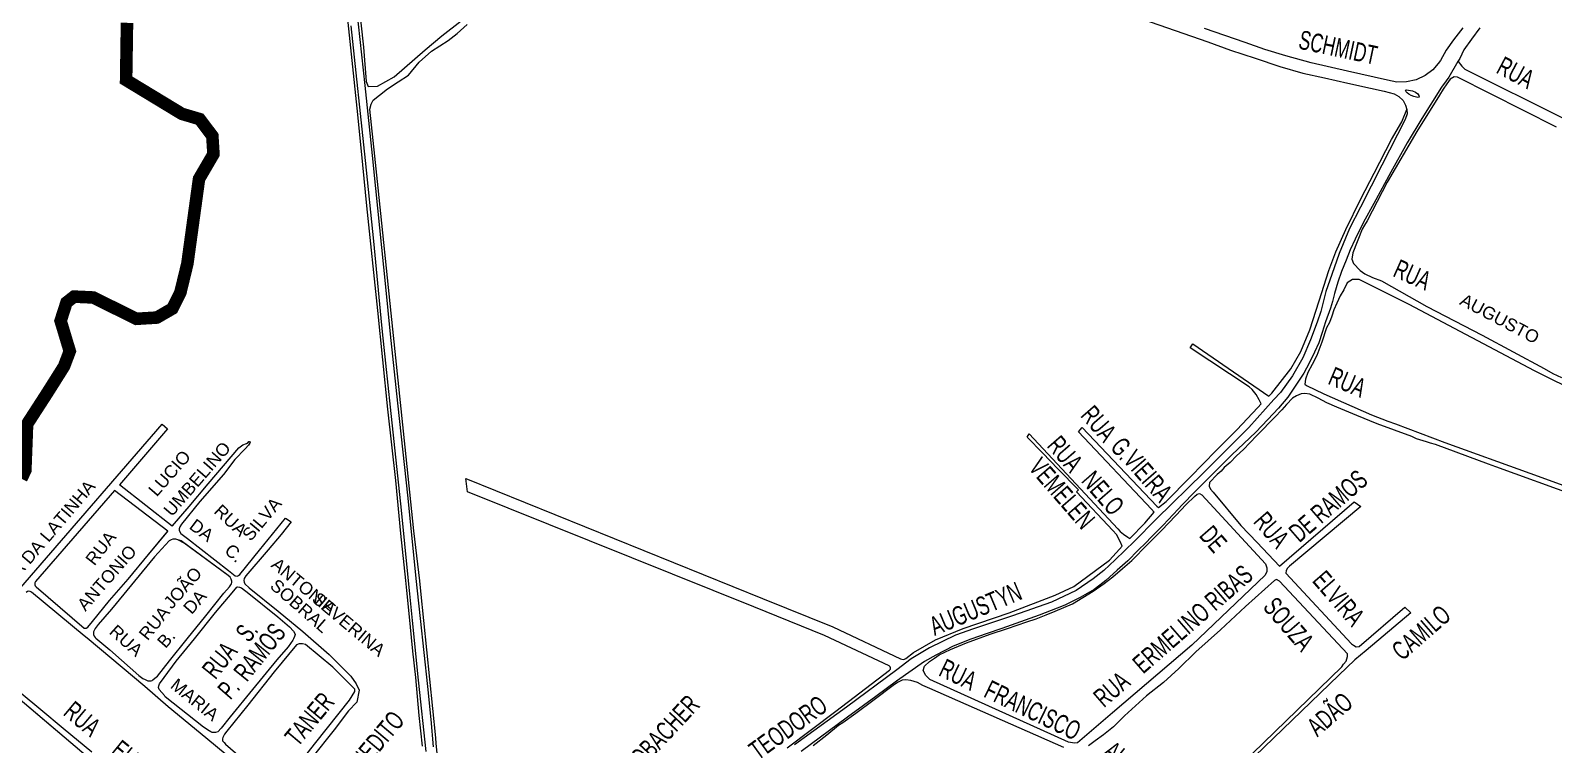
# Model space of a CAD drawing. Header units: millimetres. Extents: x 617885 to 663705, y 7172943 to 7234736.
# Drawn here: x 643034 to 644247, y 7181936 to 7182505 of the extents above; entities that cross this region are included whole.
import ezdxf

# ---------------------------------------------------------------- set-up
doc = ezdxf.new("R2010")
doc.units = ezdxf.units.MM
doc.linetypes.add('CONTINUO', pattern=[0])
doc.layers.add('BAIRROS', color=12, linetype='Continuous')
doc.layers.add('TOP_VIAS 10.000', color=7, linetype='Continuous', lineweight=9)
doc.layers.add('VIAS', color=7, linetype='Continuous', lineweight=5)
doc.styles.add('LDUP', font='LDUP.SHX')

msp = doc.modelspace()

# ---------------------------------------------------------------- linework, layer by layer
at = {"layer": 'BAIRROS', "lineweight": 40, "ltscale": 0.3, "const_width": 10}
msp.add_lwpolyline([(643026.4, 7182147.6), (643029.6, 7182154.4), (643031, 7182191.1), (643047.1, 7182216), (643060.4, 7182237.1), (643065, 7182249.2), (643057.7, 7182273.4), (643062.4, 7182288), (643068.4, 7182292.7), (643083.7, 7182292), (643118.1, 7182275), (643134.4, 7182276), (643146.7, 7182283.1), (643153.1, 7182295.8), (643158.7, 7182318.9), (643168, 7182386.5), (643179.5, 7182406.2), (643178.6, 7182420.7), (643168.5, 7182434.1), (643154.3, 7182438.3), (643109.9, 7182465.2), (643110.6, 7182510.8)], dxfattribs=at)
at = {"layer": 'VIAS', "color": 253}
for p, q in [((643143, 7182187.4), (643104.5, 7182142.8)), ((643100.6, 7182138.3), (643037.8, 7182065.7)), ((643143.1, 7182105.8), (643100.6, 7182138.3)), ((643146.5, 7182109.7), (643104.5, 7182142.8)), ((643146.5, 7182109.7), (643160.1, 7182125.6)), ((643127.8, 7182087.2), (643143.1, 7182105.8)), ((643153.8, 7182098.2), (643149.5, 7182099.4)), ((643191.1, 7182070.5), (643153.8, 7182098.2))]:
    msp.add_line(p, q, dxfattribs=at)
for points in [[(643346.2, 7181934.5), (643343.5, 7181959.1), (643340.7, 7181989.3), (643338.5, 7182010.2), (643335.5, 7182040.3), (643333.5, 7182058.6), (643332.7, 7182066.6), (643328.9, 7182104.1), (643324.7, 7182146.2), (643318.4, 7182202.9), (643310.4, 7182281.6), (643301.7, 7182365), (643298.5, 7182397.7), (643294.5, 7182437.8), (643278.4, 7182592.4)], [(643293.3, 7182545), (643299.1, 7182491.3), (643301.2, 7182464), (643302.7, 7182460), (643310.2, 7182460.3), (643323.5, 7182467.7), (643348.3, 7182489.4), (643361.4, 7182500.5), (643377, 7182512.5)], [(643354.9, 7181934.1), (643352.9, 7181955.9), (643350.2, 7181982.2), (643344.5, 7182036.2), (643342.2, 7182058.2), (643341.1, 7182068.1), (643334.7, 7182132.1), (643326.3, 7182207.8), (643321, 7182257.7), (643320.5, 7182262.9), (643316.9, 7182300.5), (643308.9, 7182378.8), (643306.1, 7182405), (643300.4, 7182461), (643292.5, 7182534.5)], [(643880.8, 7182527.3), (643971.8, 7182495.7), (643989.9, 7182489.1), (644009.5, 7182482.7), (644029.2, 7182476.1)], [(643357.8, 7181928.9), (643357, 7181936.7), (643356.6, 7181941.3), (643344.7, 7182058), (643343.9, 7182066.2), (643339.1, 7182106), (643332.2, 7182172.8), (643321.2, 7182279.5), (643310.8, 7182379.3), (643308.1, 7182404.5), (643304, 7182442.1), (643305.3, 7182446.1), (643306.8, 7182449.2), (643311.7, 7182453.2), (643318.3, 7182458.2), (643326.7, 7182463.7), (643334.8, 7182469.2), (643343.4, 7182479.5), (643353.2, 7182488.3), (643366.6, 7182496.8), (643373.8, 7182502.2), (643381.7, 7182509.4)], [(644171.3, 7182479.9), (644174.4, 7182476.4), (644176.6, 7182474), (644254.4, 7182435.1), (644373.7, 7182375.3), (644376.3, 7182375.2), (644379.1, 7182376), (644381.1, 7182377.4), (644383, 7182379.8), (644412, 7182433.9), (644442.9, 7182491.5), (644443.2, 7182494.1), (644443, 7182496.5), (644442.4, 7182497.8), (644441.7, 7182498.8), (644420.3, 7182509.1)], [(644188.6, 7182506.7), (644182, 7182497.9), (644176, 7182489.3), (644172.7, 7182482.4), (644171.2, 7182479.9), (644164, 7182467.4), (644161.7, 7182464.6), (644158, 7182459.6), (644142.3, 7182434.6), (644130.6, 7182415.1), (644117.7, 7182391.9), (644104.1, 7182367), (644095.9, 7182352), (644089.2, 7182338.4), (644085.3, 7182329.9), (644082.1, 7182321.6), (644078.4, 7182312.7), (644075.5, 7182304.2), (644072.7, 7182295.1), (644071.3, 7182288.8), (644069.5, 7182283.4), (644065.7, 7182272.6), (644063.1, 7182264), (644060.4, 7182256), (644057, 7182248.4), (644052.7, 7182239.7), (644048.3, 7182231.8), (644035.7, 7182212.6), (644028.2, 7182203.7), (644019.8, 7182194.8), (644010.1, 7182184.7), (643991, 7182166.6), (643961.6, 7182137.3), (643951.4, 7182126.8), (643948.2, 7182123.4), (643936.3, 7182110.7), (643926.8, 7182101), (643922.5, 7182096.5), (643916.4, 7182090.8), (643908.1, 7182082.3), (643899.5, 7182074.7), (643890.5, 7182066.5), (643888.1, 7182064.7), (643881.4, 7182059.5), (643870.2, 7182053.1), (643857.8, 7182046.8), (643851.7, 7182044.4), (643837.4, 7182038.9), (643807.6, 7182028.3), (643796.1, 7182024.4), (643783, 7182019.8), (643768.9, 7182014.1), (643755, 7182007), (643746.1, 7182002.1), (643723.7, 7181986.4), (643707.3, 7181974.1), (643684.8, 7181957.8), (643647.9, 7181930.3)], [(644029.2, 7182476.1), (644047.7, 7182470.7), (644064.8, 7182467.1), (644083.4, 7182462.7), (644101.4, 7182458.7), (644112.3, 7182456.4), (644120.4, 7182454.2), (644124.2, 7182452.1), (644127.4, 7182448.9), (644129.4, 7182445.3), (644130.5, 7182441.8), (644130.6, 7182438.4), (644129.1, 7182433.8), (644110.4, 7182397.5), (644093.4, 7182364), (644084.8, 7182346.9), (644076.6, 7182327), (644070.6, 7182310.3), (644066, 7182296.8), (644061.8, 7182280.8), (644059, 7182272.3), (644053.8, 7182258.2), (644047.7, 7182243.9), (644039.4, 7182229.5), (644029.8, 7182216.3), (644024.6, 7182210.6), (644004.5, 7182188.4), (643968.6, 7182152.6), (643930.8, 7182115.5), (643913.5, 7182097.9), (643898.1, 7182082.9), (643889.1, 7182074.5), (643880.4, 7182067.9), (643867, 7182058.7), (643847.4, 7182049.4), (643816.3, 7182038.5), (643785.2, 7182028), (643770.9, 7182023), (643750.1, 7182013), (643735.4, 7182004.1), (643724, 7181995.4), (643683.9, 7181965.7), (643642.5, 7181935.6)], [(644249.8, 7182427.6), (644170.7, 7182467.4), (644168.3, 7182467.7), (644165.1, 7182465.9), (644162.4, 7182462.3), (644159.5, 7182457.9), (644156.5, 7182453.1), (644138.4, 7182424.3), (644114.8, 7182383.9), (644106.8, 7182368.4), (644098.8, 7182353.1), (644096.6, 7182349.6), (644094.8, 7182346.4), (644087.5, 7182327.6), (644086.5, 7182322.6), (644088, 7182319.2), (644093.3, 7182313.5), (644097, 7182310.9), (644103.2, 7182308), (644110.2, 7182305.3), (644146.4, 7182284.9), (644190.4, 7182261.9), (644239.9, 7182235.3), (644246.8, 7182231.5), (644253.8, 7182228.3)], [(642936.9, 7181958.5), (643138.6, 7182191), (643143, 7182187.4), (643104.5, 7182142.8)], [(643146.5, 7182109.7), (643146.9, 7182110.1), (643160.1, 7182125.6), (643175.2, 7182143.5), (643199.8, 7182172.1), (643203, 7182174.6), (643205.8, 7182175.8), (643207.1, 7182176.5), (643207.6, 7182177.3), (643208.2, 7182177.3), (643208.7, 7182176.5), (643208.5, 7182175.9), (643207.5, 7182174.4), (643204.8, 7182171.3), (643196.6, 7182162.9), (643187.4, 7182151.1), (643168.6, 7182129.5), (643154.1, 7182111.5), (643152.7, 7182109.3), (643152.2, 7182107.8), (643152.3, 7182106.7), (643152.5, 7182105.8), (643153.6, 7182104.1), (643158.7, 7182100), (643191.4, 7182074.5), (643196.7, 7182070.2), (643198.3, 7182070), (643199.4, 7182070.5), (643200.5, 7182071.4), (643216.1, 7182090.8), (643237, 7182116.1), (643241.3, 7182113.2), (643233.4, 7182103.3), (643223, 7182091.1), (643205.2, 7182070.3), (643204, 7182068.1), (643203.7, 7182066.5), (643204, 7182065.2), (643204.4, 7182064), (643208, 7182060.8), (643231, 7182042.2), (643250.7, 7182025.9), (643271.8, 7182007.7), (643288.9, 7181990.2), (643293.1, 7181984.1), (643295.7, 7181979.2), (643293.7, 7181969.5), (643287, 7181962.8), (643275.8, 7181947.7), (643257.9, 7181925.4)], [(643248.2, 7181921.4), (643261.1, 7181937.5), (643287.8, 7181971.2), (643292.1, 7181978.1), (643292.1, 7181980.1), (643280.7, 7181991.5), (643274.5, 7181997.5), (643252.8, 7182015.5), (643250.5, 7182016.2), (643247.8, 7182016.1), (643245.6, 7182015.3), (643227.9, 7181993.7), (643206.8, 7181967.3), (643190.1, 7181946.5), (643188.2, 7181944.1), (643187.5, 7181942.6), (643186.9, 7181941.6), (643186.7, 7181940.4), (643186.8, 7181938.9), (643187.9, 7181937.4), (643189.2, 7181936.1), (643222.5, 7181907.2)], [(643026.4, 7181976.7), (643042, 7181963.7), (643059.8, 7181949), (643082.5, 7181930)], [(643060.5, 7181941.7), (643023.5, 7181973.2)], [(643050.3, 7181950.4), (643023.5, 7181973.2)], [(643083.3, 7181922.3), (643060.5, 7181941.7), (643050.3, 7181950.4)]]:
    msp.add_lwpolyline(points, dxfattribs=at)
at = {"layer": 'VIAS', "color": 253, "flags": 128}
for points in [[(643288.9, 7182508.4), (643300.5, 7182401.2), (643306.9, 7182336.9), (643312.8, 7182275.5), (643314.3, 7182262), (643314.8, 7182257.3), (643320.3, 7182204.6), (643329, 7182122.7), (643334.3, 7182068.8), (643335.4, 7182058.5), (643337.9, 7182034.6), (643342.7, 7181987.2), (643348.6, 7181930.3)], [(644175.1, 7182506.8), (644167.7, 7182497.3), (644161.9, 7182489), (644157.3, 7182480.8), (644155.4, 7182478.4), (644151.2, 7182473.4), (644145, 7182468.8), (644137.8, 7182465.5), (644130.3, 7182463.7), (644122.5, 7182463.6), (644115, 7182465.1), (644083.3, 7182472.2), (644054.2, 7182479), (644034.1, 7182484.5), (644017.3, 7182489.5), (644001.6, 7182495), (643969.2, 7182506.4)], [(644270.1, 7182214.7), (644232.1, 7182233.6), (644132.3, 7182286.4), (644092.6, 7182306.4), (644087.1, 7182306.2), (644083, 7182303.6), (644080.2, 7182298.2), (644077.3, 7182293.3), (644074.7, 7182287.5), (644072.4, 7182282.1), (644070.7, 7182277.1), (644068.7, 7182272.2), (644066.5, 7182267.7), (644062.7, 7182256.4), (644058.8, 7182245.8), (644054.9, 7182238.7), (644051.5, 7182232.3), (644049.7, 7182227), (644049.3, 7182223), (644050.5, 7182221.8), (644064.3, 7182215.2), (644102.4, 7182198.5), (644115.4, 7182193.6), (644121.5, 7182191.3), (644160.7, 7182176.4), (644228.4, 7182152.1), (644255.6, 7182142.2)], [(644265.9, 7182133.8), (644201.5, 7182157.1), (644195.5, 7182159.3), (644153.4, 7182174.9), (644149.3, 7182176), (644146.2, 7182176.9), (644138.2, 7182179.5), (644134.4, 7182181.3), (644106.7, 7182191.3), (644090.6, 7182198), (644074.7, 7182204.5), (644066.8, 7182208.2), (644059.7, 7182211.9), (644053.2, 7182215), (644049.2, 7182215.5), (644046.2, 7182215.3), (644042.6, 7182213.7), (644039.3, 7182211.9), (644034.5, 7182206.8), (644030.8, 7182202.4), (644025.2, 7182196.7), (644020.6, 7182192), (644016.3, 7182187.3), (644011, 7182182), (644005.4, 7182176.2), (644000.2, 7182170.9), (643994.7, 7182165.8), (643989.6, 7182160.6), (643984.9, 7182156.5), (643982.4, 7182153.7), (643979.3, 7182151), (643973.1, 7182144.7), (643973, 7182141.8), (643973.9, 7182139.2), (643976, 7182136.8), (643998.3, 7182110.4), (644011.2, 7182096.9), (644029, 7182077.9), (644088.6, 7182129.2), (644093.9, 7182125.4), (644036.9, 7182077.9), (644035.4, 7182076.4), (644034.4, 7182074.4), (644034.1, 7182072.3), (644086.4, 7182016.2), (644087.9, 7182014.9), (644090, 7182013.7), (644092.6, 7182013.9), (644128.8, 7182045.3), (644133.7, 7182040.9), (644098, 7182010.9), (644088.9, 7182003.4), (644076.2, 7181991.1), (644001.8, 7181919.3)], [(644007.6, 7181928.6), (644078.6, 7181997.8), (644080.1, 7181999.8), (644082.1, 7182002.4), (644083.2, 7182005.9), (644083.1, 7182008), (644029, 7182066.1), (644026.6, 7182067.4), (644025, 7182066.5), (644001.9, 7182045.8), (643982, 7182027.3), (643962.3, 7182009.6), (643948.8, 7181996.4), (643936.6, 7181985.3), (643923.1, 7181974.7), (643905.4, 7181958.6), (643896.7, 7181950.1), (643888.8, 7181943.5), (643882.1, 7181938.9), (643876.7, 7181934.7)], [(643857.2, 7181933.4), (643750.4, 7181980.4), (643744.9, 7181982.9), (643740.4, 7181985.2), (643735.3, 7181986.9), (643731.1, 7181987.5), (643728.3, 7181987.1), (643725, 7181985.5), (643722.1, 7181983.6), (643705, 7181970.6), (643691.4, 7181960.7), (643681, 7181953.2), (643677.6, 7181950.9), (643668.4, 7181943.3), (643657.3, 7181934.8)]]:
    msp.add_lwpolyline(points, dxfattribs=at)
for points in [[(644129.9, 7182455.7), (644129.3, 7182456.9), (644129.6, 7182457.3), (644130.2, 7182457.4), (644135, 7182456.6), (644137.3, 7182455.6), (644139.2, 7182454.2), (644140.1, 7182452.9), (644140.2, 7182451.6), (644139.3, 7182451.2), (644136.1, 7182452.2), (644134, 7182452.9), (644132.1, 7182453.9), (644130.7, 7182455)], [(643963.3, 7182135.3), (643965.2, 7182135.8), (643967, 7182134.9), (644017.8, 7182079.8), (644018.9, 7182076.7), (644019, 7182073.7), (644017.6, 7182070.7), (643959.1, 7182015), (643896, 7181961.2), (643867.9, 7181937.2), (643865.5, 7181936.9), (643860.8, 7181937.8), (643849.7, 7181942.8), (643750.3, 7181987.8), (643747.1, 7181990.9), (643745, 7181994.9), (643746.1, 7181998.4), (643750, 7182002), (643754.2, 7182004.6), (643757.9, 7182007.4), (643766.9, 7182011.7), (643779.6, 7182017), (643798.4, 7182023.8), (643812.2, 7182028.3), (643827.6, 7182033.7), (643835.1, 7182036.1), (643843, 7182039.1), (643850.1, 7182042), (643864.1, 7182047.9), (643880.6, 7182058.1), (643889.3, 7182064.1), (643896.1, 7182069.4), (643903.9, 7182076.2), (643911.2, 7182082.5), (643923.8, 7182095.3), (643935, 7182106.3), (643946.3, 7182118.3), (643954.6, 7182127.1), (643961.2, 7182133.5)]]:
    msp.add_lwpolyline(points, close=True, dxfattribs=at)
at = {"layer": 'VIAS', "color": 253, "linetype": 'CONTINUO', "lineweight": 20, "ltscale": 0.3}
for points in [[(643380.7, 7182147.7), (643617, 7182052.2), (643673, 7182029.6), (643727, 7182004.1, 0.275023), (643731.1, 7182004.5), (643737.3, 7182009.1), (643754.8, 7182019.4), (643777, 7182028.2), (643813.6, 7182040.9), (643850.3, 7182054.8), (643865.2, 7182061.8), (643893.4, 7182082.7), (643901.4, 7182091.6), (643903.7, 7182093.9), (643902.4, 7182097.1), (643899.2, 7182103.2), (643896.1, 7182106.3), (643867.2, 7182137.2), (643868.8, 7182138.9), (643852.3, 7182155.6), (643840.3, 7182168), (643828, 7182180.7), (643829.6, 7182183.5), (643900.2, 7182107.7), (643902.1, 7182105.5), (643904.7, 7182103.5), (643908, 7182101.1), (643909.7, 7182100), (643921.8, 7182112.2), (643929.1, 7182121), (643926.9, 7182123.5), (643868.7, 7182184.9), (643871.8, 7182188.4), (643931.2, 7182125.8), (643932.5, 7182124.6), (643938.7, 7182129.6), (643957.8, 7182148.8), (643978.4, 7182170), (643994.9, 7182186.7), (644011.8, 7182204.4), (644014.5, 7182207.2), (644012.7, 7182210.5), (644010.4, 7182214.6), (644007.2, 7182218.6), (644004.8, 7182220.7), (643957.9, 7182251.8), (643959.9, 7182255), (644020.5, 7182213.4), (644022.9, 7182215.8), (644038, 7182235.2), (644046.1, 7182249.1), (644053.2, 7182266.1), (644060.6, 7182289.3), (644068.4, 7182313.5), (644074, 7182328.4), (644081.8, 7182346.1), (644093.8, 7182370.7), (644104.3, 7182391.1), (644118.3, 7182417.8), (644126.6, 7182432), (644130.5, 7182441.8)], [(643636.6, 7181933.2), (643675.5, 7181962.4), (643718.3, 7181995.1, 0.562173), (643717.9, 7181998.5), (643666.5, 7182022.7), (643610, 7182045.5), (643381.9, 7182137.3), (643380.7, 7182147.7)]]:
    msp.add_lwpolyline(points, format="xyb", dxfattribs=at)
at = {"layer": 'VIAS', "color": 253}
for points in [[(643100.6, 7182138.3), (643037.8, 7182065.7, 0.415461), (643038.1, 7182061.5), (643076.4, 7182028.7), (643078, 7182028.6), (643079.4, 7182029.4), (643083, 7182033.8), (643096.6, 7182050.6), (643111.4, 7182067.6), (643127.8, 7182087.2), (643142.5, 7182105), (643143.2, 7182105.7)], [(643195, 7181923.5), (643168.9, 7181944.9), (643143.5, 7181965.9), (643124.8, 7181982), (643088.6, 7182012.5), (643078.9, 7182020.7), (643076.6, 7182022.5), (643034.4, 7182057.3, 0.407698), (643030.3, 7182057)]]:
    msp.add_lwpolyline(points, format="xyb", dxfattribs=at)
for points in [[(643194.1, 7182064.9), (643194.1, 7182066.1), (643193.7, 7182067.7), (643192.7, 7182069.1), (643191.1, 7182070.5), (643156.2, 7182096.4), (643151.2, 7182098.9), (643149.5, 7182099.4), (643148.5, 7182099.5), (643147, 7182099.4), (643145.7, 7182099), (643144.2, 7182098.1), (643132.6, 7182085.3), (643098.2, 7182043.7), (643087.6, 7182031.5), (643085.2, 7182028.2), (643084.5, 7182026.7), (643084, 7182025.6), (643083.9, 7182024.5), (643083.9, 7182023.5), (643084.4, 7182022.1), (643085.2, 7182021.1), (643085.9, 7182020.6), (643096.9, 7182011.2), (643106.1, 7182003.2), (643120, 7181990.8), (643123.3, 7181988.5), (643125, 7181987.8), (643127.3, 7181986.7), (643128.3, 7181986.6), (643129.4, 7181986.6), (643129.9, 7181986.6), (643130.6, 7181986.8), (643131.3, 7181987.4), (643132.9, 7181988.7), (643135, 7181990.2), (643144.4, 7182002.5), (643158.6, 7182020), (643173.3, 7182038.3), (643187.7, 7182056.4), (643192.4, 7182061.6), (643194, 7182063.9)], [(643244.3, 7182024.4), (643244.6, 7182023.4), (643244.1, 7182022), (643243.3, 7182020.2), (643242.8, 7182019), (643239.1, 7182013.7), (643230, 7182003.3), (643210.5, 7181979.7), (643192.7, 7181957.9), (643185.6, 7181949), (643182.9, 7181946.1), (643181, 7181945.5), (643179.7, 7181945.4), (643178.5, 7181945.5), (643177.3, 7181946.1), (643176, 7181946.8), (643171.5, 7181949.8), (643141, 7181973.9), (643140.4, 7181975), (643136.2, 7181979.7), (643135.8, 7181981.2), (643136, 7181982.5), (643136.6, 7181984.3), (643140.1, 7181989.4), (643149.9, 7182002.3), (643164.4, 7182020.2), (643181, 7182041.1), (643194.3, 7182056.7), (643198, 7182061.1), (643198.9, 7182061.5), (643200.2, 7182061.3), (643201.8, 7182060.6), (643207.8, 7182056.3), (643230.9, 7182037.7), (643240.2, 7182029.6), (643243.3, 7182026.2)]]:
    msp.add_lwpolyline(points, close=True, dxfattribs=at)

# ---------------------------------------------------------------- texts
at = {"layer": 'TOP_VIAS 10.000', "color": 251, "style": 'LDUP'}
for s, height, rotation, width, p in [('SCHMIDT', 15, 348, 0.69, (644043.3, 7182490.4)), ('RUA', 15, 332, 0.69, (644200.8, 7182471.4)), ('RUA', 15, 336, 0.69, (644118.5, 7182309.2)), ('AUGUSTO', 10, 332.12, 1.04, (644171.8, 7182286.8)), ('RUA', 15, 337, 0.69, (644066.7, 7182223.4)), ('RUA', 15, 311, 0.69, (643869.7, 7182197.6)), ('RUA', 15, 311, 0.69, (643843, 7182173.5)), ('LUCIO', 10, 49, 1.04, (643134.3, 7182132.7)), ('UMBELINO', 10, 49, 1.04, (643146.4, 7182116.8)), ('G.', 15, 311, 0.69, (643893.4, 7182172.3)), ('VIEIRA', 15, 311, 0.69, (643903.7, 7182162)), ('VEMELEN', 15, 311, 0.69, (643828.3, 7182156)), ('VEREADORA TEREZA DA LATINHA', 10, 49.6144, 1.04, (642935.9, 7181964.5)), ('NELO', 15, 311, 0.69, (643870.4, 7182145.5)), ('DE RAMOS', 15, 41, 0.69, (644044.8, 7182096.1)), ('RUA', 10, 317, 1.04, (643179.1, 7182120.8)), ('SILVA', 10, 50, 1.04, (643209.2, 7182097.2)), ('RUA', 15, 311, 0.69, (644007.4, 7182113)), ('DA', 10, 323, 1.04, (643159.4, 7182108.4)), ('DE', 15, 311, 0.69, (643964.3, 7182101.9)), ('RUA', 10, 52, 1.04, (643084.6, 7182077.7)), ('ANTONIO', 10, 49, 1.04, (643077.5, 7182041.5)), ('C.', 10, 319, 1.04, (643187.5, 7182089.2)), ('JOÃO', 10, 49, 1.04, (643146.3, 7182043.2)), ('ANTONIA ', 10, 320, 1.04, (643224.7, 7182077.9)), ('ERMELINO RIBAS ', 15, 41, 0.69, (643920.3, 7181991.6)), ('ELVIRA', 15, 311, 0.69, (644054.4, 7182066)), ('SOBRAL', 10, 319, 1.04, (643223.8, 7182061.1)), ('AUGUSTYN', 15, 22.8135, 0.69, (643754.2, 7182022.3)), ('DA', 10, 49, 1.04, (643162.1, 7182038.9)), ('     SEVERINA', 10, 320, 1.04, (643242.4, 7182062.9)), ('SOUZA', 15, 311, 0.69, (644015.1, 7182044.9)), ('RUA', 10, 51, 1.04, (643127, 7182018.1)), ('CAMILO', 15, 41, 0.69, (644126.8, 7182002)), ('RUA', 10, 318, 1.04, (643095.7, 7182024.8)), ('B.', 10, 49, 1.04, (643141.3, 7182011.9)), ('RAMOS', 15, 51, 0.69, (643206.1, 7181985.1)), ('S.', 15, 51, 0.69, (643207.7, 7182016.4)), ('RUA', 15, 51, 0.69, (643181, 7181987)), ('RUA', 15, 334.2318, 0.69, (643756.5, 7181991.2)), ('MARIA', 10, 321, 1.04, (643144.4, 7181981.6)), ('FRANCISCO', 15, 334.2318, 0.69, (643792.4, 7181974.2)), ('RUA', 15, 41, 0.69, (643889.1, 7181964.7)), ('P.', 15, 49, 0.69, (643193, 7181970.8)), ('TANER', 15, 50, 0.69, (643246.7, 7181933.4)), ('ROBACHER', 15, 47, 0.69, (643514.6, 7181909.2)), ('ADÃO', 15, 41, 0.69, (644059.2, 7181941.5)), ('RUA', 15, 320, 0.69, (643059, 7181960)), ('TEODORO', 15, 35.7681, 0.69, (643613.4, 7181922.9)), ('RUA BENEDITO', 15, 50, 0.69, (643266, 7181875)), ('EUCLIDES', 15, 321, 0.69, (643096.7, 7181928.8)), ('ALVES', 15, 321.6435, 0.69, (643887.5, 7181927.9))]:
    msp.add_text(s, height=height, rotation=rotation, dxfattribs=dict(at, width=width)).set_placement(p)

doc.saveas('drawing.dxf')
